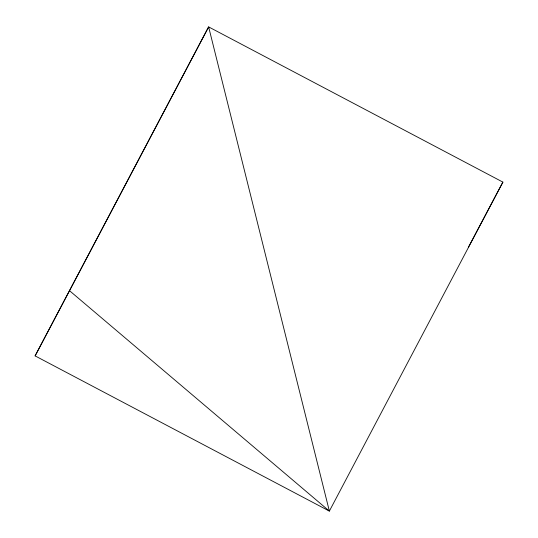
<?xml version="1.0" encoding="UTF-8"?>
<svg xmlns="http://www.w3.org/2000/svg" width="538" height="538" viewBox="0 0 538 538"><rect width="100%" height="100%" fill="white"/><g stroke="black" fill="none" stroke-linecap="round" stroke-linejoin="round"><path stroke-width="0.81" d="M35.105 355.887L208.636 26.9L502.895 182.113L329.364 511.1L35.105 355.887L208.636 26.9L329.364 511.1L69.59 290.755M468.41 247.245L502.895 182.113"/></g></svg>
